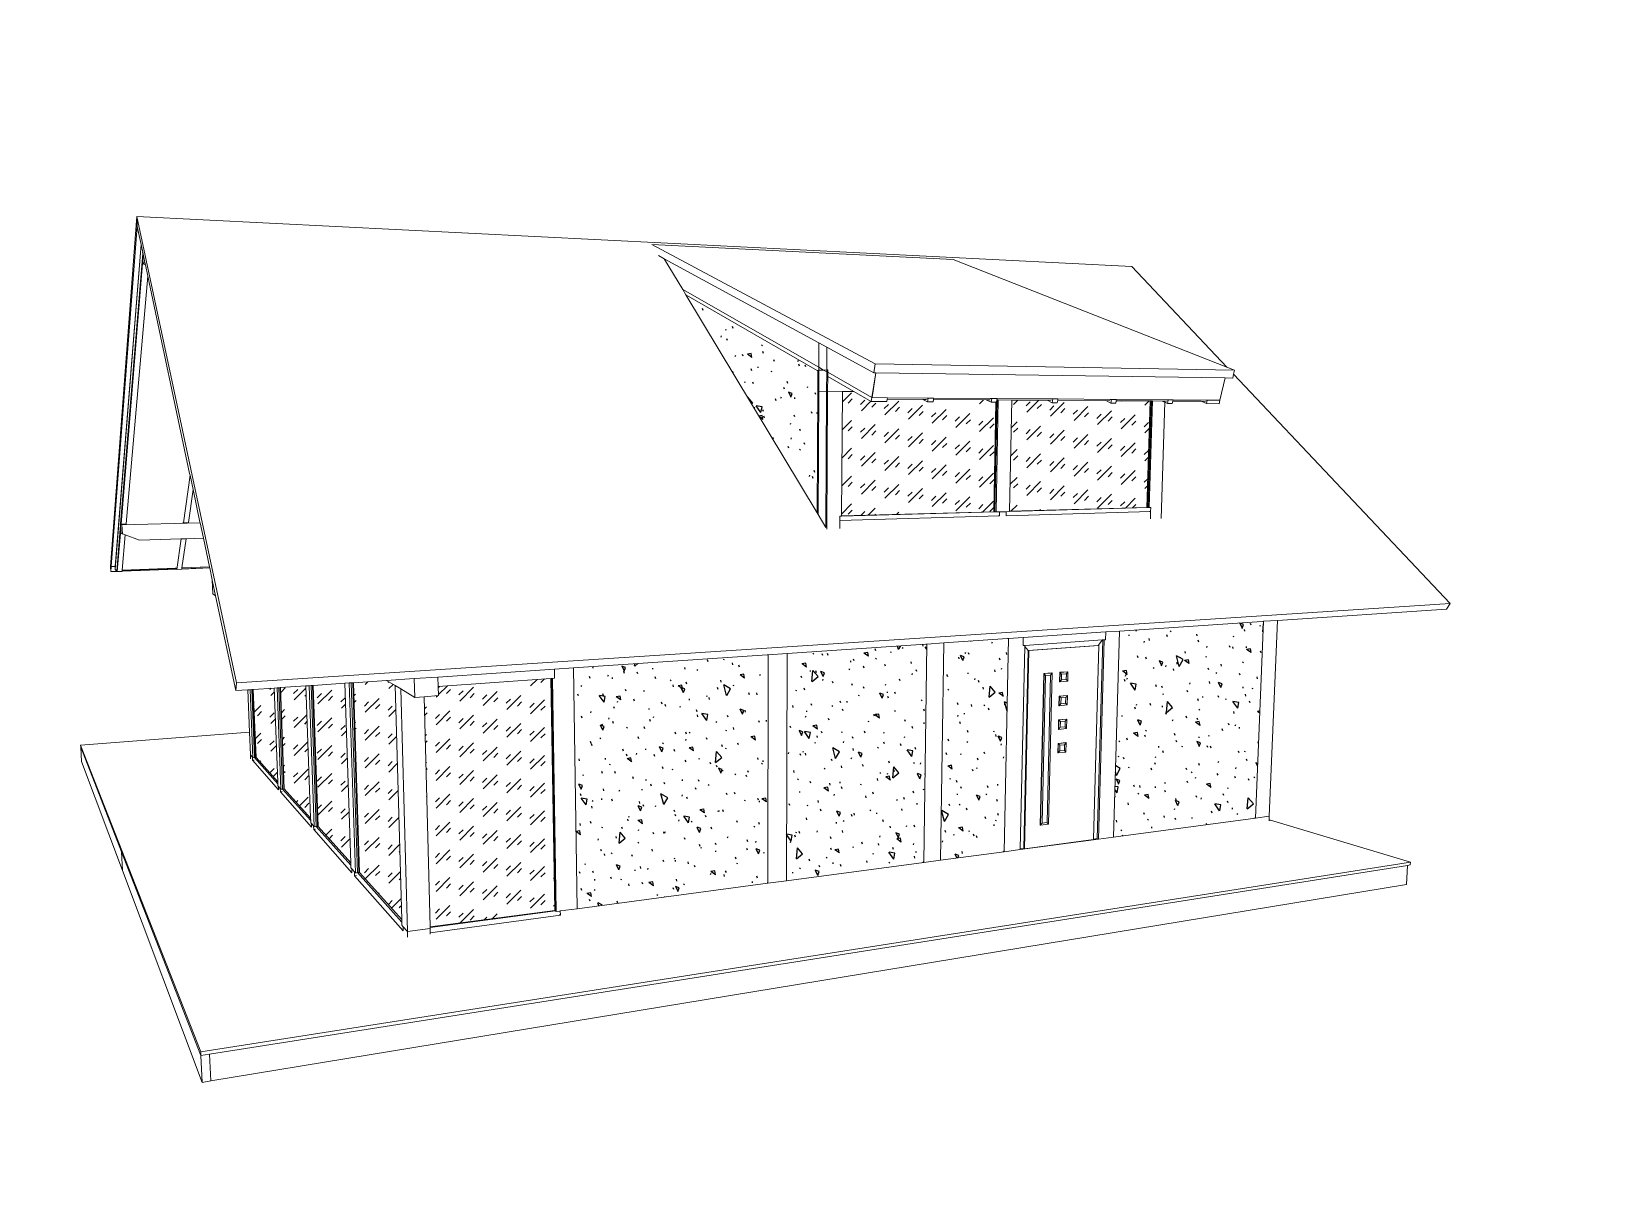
# Model space of a CAD drawing. Header units: millimetres. Extents: x 0 to 5040, y 0 to 770.
# Drawn here: x 456 to 854.7, y 0 to 297 of the extents above; entities that cross this region are included whole.
import ezdxf

# ---------------------------------------------------------------- set-up
doc = ezdxf.new("R2010")
doc.units = ezdxf.units.MM
doc.linetypes.add('K5LT32768', pattern=[0])
doc.layers.add('Системный слой', color=7, linetype='Continuous')
pattern_1 = [(40, (7.66, 6.428), (-20.5692, 24.5134), [2, -30]), (130, (9.193, 7.713), (-24.5134, -20.5692), [2, -30]), (85, (7.66, 6.428), (-20.5688, 24.513), [2.828, -42.426]), (60, (9.193, 7.713), (-27.7128, 16), [2, -30]), (150, (10.192, 9.445), (-16, -27.7128), [2, -30]), (105, (9.193, 7.713), (-27.7123, 15.9997), [2.828, -42.426]), (80, (16.853, 14.141), (-26.0974, 4.6017), [1.5, -25]), (170, (17.114, 15.618), (-4.6017, -26.0974), [1.5, -25]), (125, (16.853, 14.141), (-26.09695, 4.6016), [2.121, -35.355]), (100, (-18.796, -15.771), (-15.75692, -2.77837), [1, -15]), (190, (-18.97, -14.787), (2.77837, -15.75692), [1, -15]), (145, (-18.796, -15.771), (-15.75733, -2.77844), [1.414, -21.213]), (70, (1.233, 14.088), (-15.03508, 5.47232), [1, -15]), (160, (1.575, 15.028), (-5.47232, -15.03508), [1, -15]), (115, (1.233, 14.088), (-15.03547, 5.47246), [1.414, -21.213]), (85, (0, 0), (-9.35186, 7.84492), [0.3, -10]), (65, (0, 0), (-2.418448, 6.64463), [0.3, -10]), (105, (0, 0), (-6.193075, 7.658056), [0.5, -12]), (110, (0, 0), (-7.94593, 1.36463), [0.5, -7])]

# ---------------------------------------------------------------- blocks, each defined once
blk = doc.blocks.new('U57')
at = {"layer": 'Системный слой', "color": 7, "linetype": 'K5LT32768', "lineweight": 18}
for p, q in [((482.83, 249.89), (476.12, 160.84)), ((476.36, 160.85), (482.95, 247.35)), ((482.83, 249.89), (482.95, 247.35)), ((735.93, 237.16), (482.83, 249.89)), ((508.17, 131.21), (482.83, 249.89)), ((482.95, 247.35), (483.92, 242.78)), ((483.92, 242.77), (477.31, 160.08)), ((477.37, 160.88), (483.92, 242.78)), ((478.72, 171.68), (484.34, 240.46)), ((483.92, 242.78), (483.92, 242.77)), ((483.92, 242.77), (484.35, 240.77)), ((484.33, 240.75), (484.35, 240.77)), ((484.34, 240.47), (484.33, 240.75)), ((484.34, 240.47), (484.36, 240.72)), ((484.34, 240.46), (484.34, 240.47)), ((484.41, 238.91), (484.34, 240.46)), ((484.35, 240.77), (484.36, 240.72)), ((484.36, 240.72), (484.9, 238.18)), ((613.87, 242.73), (670.67, 212.37)), ((613.87, 242.73), (690.55, 238.92)), ((617.01, 239.15), (615.52, 239.96)), ((484.41, 238.91), (478.87, 171.58)), ((484.41, 238.91), (484.46, 237.82)), ((484.46, 237.82), (484.9, 238.18)), ((485.03, 237.57), (484.46, 237.82)), ((484.9, 238.18), (485.03, 237.57)), ((485.03, 237.57), (485.63, 234.72)), ((621.71, 231.33), (617.01, 239.15)), ((656.36, 217.73), (617.01, 239.15)), ((760.14, 211.56), (690.55, 238.92)), ((735.93, 237.16), (760.14, 211.56)), ((480.16, 171.67), (485.63, 234.72)), ((485.63, 234.72), (496.29, 184.49)), ((622.53, 229.96), (621.71, 231.33)), ((656.33, 211.55), (621.71, 231.33)), ((655.91, 210.73), (622.53, 229.96)), ((655.89, 174.5), (622.53, 229.96)), ((656.33, 211.55), (656.36, 217.73)), ((658.38, 216.63), (656.36, 217.73)), ((658.35, 210.88), (658.38, 216.63)), ((670.33, 210.12), (658.38, 216.63)), ((656.32, 210.76), (656.33, 211.55)), ((657.57, 210.83), (656.33, 211.55)), ((670.67, 212.37), (670.33, 210.12)), ((670.67, 212.37), (762.1, 210.79)), ((762.1, 210.79), (760.14, 211.56)), ((655.91, 210.73), (656.07, 210.74)), ((656.05, 205.33), (656.07, 210.74)), ((656.07, 210.74), (656.32, 210.76)), ((656.3, 205.34), (656.32, 210.76)), ((656.32, 210.76), (657.57, 210.83)), ((657.57, 210.83), (658.35, 210.88)), ((657.57, 210.83), (658.35, 210.39)), ((658.32, 205.41), (658.35, 210.39)), ((658.35, 210.88), (658.61, 210.89)), ((658.35, 210.39), (658.35, 210.88)), ((658.35, 210.39), (658.6, 210.25)), ((658.6, 209.19), (658.57, 205.42)), ((658.61, 210.89), (658.6, 210.25)), ((658.6, 210.25), (669.84, 203.82)), ((658.6, 210.25), (658.6, 209.19)), ((665.24, 205.36), (658.6, 209.19)), ((669.84, 203.82), (670.8, 210.11)), ((670.84, 210.11), (669.87, 203.8)), ((670.8, 210.11), (670.33, 210.12)), ((670.84, 210.11), (670.8, 210.11)), ((759.72, 208.81), (670.84, 210.11)), ((758.39, 203.16), (759.72, 208.81)), ((761.62, 208.78), (759.72, 208.81)), ((761.62, 208.78), (761.85, 209.74)), ((761.85, 209.74), (762.1, 210.79)), ((761.85, 209.74), (816.98, 151.44)), ((656.05, 205.33), (655.89, 174.5)), ((656.3, 205.34), (656.05, 205.33)), ((656.13, 174.09), (656.3, 205.34)), ((658.32, 205.41), (656.3, 205.34)), ((658.12, 170.79), (658.32, 205.41)), ((658.57, 205.42), (658.32, 205.41)), ((658.37, 170.38), (658.57, 205.42)), ((658.57, 205.42), (662.37, 205.39)), ((662.37, 205.37), (662.15, 173.69)), ((665.24, 205.36), (662.37, 205.39)), ((662.37, 205.39), (662.37, 205.38)), ((665.26, 205.35), (662.37, 205.38)), ((662.37, 205.38), (662.37, 205.37)), ((665.28, 205.34), (662.37, 205.37)), ((665.27, 205.34), (662.37, 205.37)), ((662.37, 205.37), (662.37, 205.37)), ((665.26, 205.35), (665.24, 205.36)), ((665.27, 205.34), (665.26, 205.35)), ((665.28, 205.34), (665.27, 205.34)), ((669.68, 202.8), (665.28, 205.34)), ((669.68, 202.8), (669.84, 203.82)), ((669.87, 203.8), (669.84, 203.82)), ((673.77, 203.77), (669.87, 203.8)), ((673.71, 203.41), (673.61, 202.78)), ((673.77, 203.77), (673.71, 203.41)), ((682.82, 203.35), (673.71, 203.41)), ((683.82, 203.7), (673.77, 203.77)), ((684, 202.71), (682.82, 203.35)), ((683.76, 203.35), (682.82, 203.35)), ((684.16, 203.7), (683.82, 203.7)), ((684, 202.71), (684.16, 203.7)), ((685.59, 203.69), (684.16, 203.7)), ((685.59, 203.69), (685.53, 203.33)), ((699.96, 203.59), (685.59, 203.69)), ((700.31, 203.58), (699.96, 203.59)), ((700.14, 202.62), (700.31, 203.58)), ((701.69, 203.57), (700.31, 203.58)), ((701.69, 203.57), (701.63, 203.22)), ((715.48, 203.47), (701.69, 203.57)), ((715.85, 203.47), (715.48, 203.47)), ((715.67, 202.52), (715.85, 203.47)), ((717.18, 203.46), (715.85, 203.47)), ((717.18, 203.46), (717.11, 203.12)), ((730.44, 203.36), (717.18, 203.46)), ((730.82, 203.36), (730.44, 203.36)), ((730.62, 202.43), (730.82, 203.36)), ((732.09, 203.35), (730.82, 203.36)), ((732.09, 203.35), (732.02, 203.02)), ((744.84, 203.26), (732.09, 203.35)), ((673.61, 202.78), (669.68, 202.8)), ((685.43, 202.71), (684, 202.71)), ((685.53, 203.33), (685.43, 202.71)), ((698.92, 203.24), (685.53, 203.33)), ((700.14, 202.62), (698.92, 203.24)), ((699.89, 203.24), (698.92, 203.24)), ((701.39, 202.61), (700.14, 202.62)), ((700.86, 174.77), (701.39, 202.61)), ((701.46, 202.61), (700.93, 174.76)), ((701.15, 174.74), (701.69, 203.22)), ((701.46, 202.61), (701.39, 202.61)), ((701.44, 174.72), (701.98, 203.22)), ((701.51, 202.61), (701.46, 202.61)), ((701.63, 203.22), (701.51, 202.61)), ((701.69, 203.22), (701.63, 203.22)), ((701.98, 203.22), (701.69, 203.22)), ((705.4, 203.2), (701.98, 203.22)), ((704.83, 174.88), (705.4, 203.2)), ((714.4, 203.14), (705.4, 203.2)), ((715.67, 202.52), (714.4, 203.14)), ((715.42, 203.13), (714.4, 203.14)), ((716.99, 202.51), (715.67, 202.52)), ((717.11, 203.12), (716.99, 202.51)), ((729.32, 203.04), (717.11, 203.12)), ((730.62, 202.43), (729.32, 203.04)), ((730.37, 203.03), (729.32, 203.04)), ((731.9, 202.42), (730.62, 202.43)), ((732.02, 203.02), (731.9, 202.42)), ((740.61, 202.96), (732.02, 203.02)), ((739.77, 175.85), (740.61, 202.96)), ((740.69, 202.96), (739.85, 175.85)), ((740.08, 175.83), (740.93, 202.96)), ((740.4, 175.81), (741.24, 202.95)), ((740.69, 202.96), (740.61, 202.96)), ((740.93, 202.96), (740.69, 202.96)), ((741.24, 202.95), (740.93, 202.96)), ((743.69, 202.94), (741.24, 202.95)), ((744.34, 202.65), (743.39, 173.06)), ((744.34, 202.65), (743.69, 202.94)), ((744.77, 202.93), (743.69, 202.94)), ((745.03, 202.34), (744.34, 202.65)), ((745.24, 203.26), (744.84, 203.26)), ((745.03, 202.34), (745.24, 203.26)), ((746.26, 202.34), (745.03, 202.34)), ((746.47, 203.25), (745.24, 203.26)), ((746.39, 202.92), (746.26, 202.34)), ((746.47, 203.25), (746.39, 202.92)), ((753.58, 202.87), (746.39, 202.92)), ((754.76, 203.19), (746.47, 203.25)), ((754.95, 202.28), (753.58, 202.87)), ((754.68, 202.86), (753.58, 202.87)), ((755.16, 203.18), (754.76, 203.19)), ((754.95, 202.28), (755.16, 203.18)), ((758.14, 202.26), (754.95, 202.28)), ((758.35, 203.16), (755.16, 203.18)), ((758.35, 203.16), (758.14, 202.26)), ((758.39, 203.16), (758.35, 203.16)), ((496.38, 184.09), (494.71, 171.98)), ((496.29, 184.49), (496.38, 184.09)), ((496.38, 184.09), (497.15, 180.44)), ((495.96, 172.07), (497.15, 180.44)), ((497.15, 180.44), (498.91, 172.14)), ((704.83, 174.88), (739.77, 175.85)), ((704.83, 174.85), (740.08, 175.83)), ((739.85, 175.85), (739.77, 175.85)), ((740.08, 175.83), (739.85, 175.85)), ((740.4, 175.81), (740.08, 175.83)), ((740.47, 175.81), (740.4, 175.81)), ((740.78, 175.82), (740.47, 175.81)), ((740.75, 174.85), (740.78, 175.82)), ((477.74, 159.68), (478.7, 171.47)), ((478.72, 171.68), (478.69, 171.69)), ((478.69, 171.69), (478.7, 171.47)), ((478.7, 171.47), (478.72, 171.68)), ((478.7, 171.47), (478.76, 170.25)), ((478.7, 171.47), (478.7, 171.47)), ((478.87, 171.58), (478.72, 171.68)), ((478.87, 171.58), (480.16, 171.62)), ((479.06, 171.47), (478.87, 171.58)), ((498.95, 171.97), (479.06, 171.47)), ((479.06, 171.47), (479.17, 169.15)), ((480.16, 171.62), (480.16, 171.67)), ((494.71, 171.98), (494.58, 172.03)), ((494.71, 171.98), (495.95, 172.01)), ((495.95, 172.01), (495.96, 172.07)), ((498.91, 172.14), (498.95, 171.97)), ((498.95, 171.97), (499.79, 168.03)), ((656.13, 174.09), (655.89, 174.5)), ((656.13, 174.09), (658.12, 170.79)), ((661.66, 170.48), (661.67, 172.54)), ((661.67, 172.54), (702.27, 173.72)), ((661.68, 173.61), (661.67, 172.58)), ((661.67, 172.58), (661.67, 172.54)), ((662.15, 173.62), (661.68, 173.61)), ((662.15, 173.69), (700.86, 174.77)), ((662.15, 173.66), (701.15, 174.74)), ((662.15, 173.69), (662.15, 173.66)), ((662.15, 173.66), (662.15, 173.62)), ((700.93, 174.76), (700.86, 174.77)), ((701.15, 174.74), (700.93, 174.76)), ((701.15, 174.74), (701.44, 174.72)), ((701.44, 174.72), (702, 174.73)), ((702.27, 173.72), (701.98, 173.75)), ((702, 174.73), (702.29, 174.74)), ((702.27, 173.72), (702.29, 174.74)), ((703.98, 174.79), (702.29, 174.74)), ((703.96, 173.77), (740.75, 174.85)), ((703.96, 173.81), (703.98, 174.79)), ((703.96, 173.77), (703.96, 173.81)), ((703.98, 174.79), (704.83, 174.81)), ((704.83, 174.85), (704.83, 174.88)), ((704.83, 174.81), (704.83, 174.85)), ((740.75, 174.85), (740.44, 174.87)), ((740.69, 172.97), (740.75, 174.85)), ((478.76, 170.25), (477.88, 159.55)), ((478.76, 170.25), (478.81, 169.39)), ((478.81, 169.39), (479.17, 169.15)), ((479.14, 159.92), (479.92, 168.87)), ((479.17, 169.15), (479.92, 168.87)), ((479.92, 168.87), (483.54, 167.56)), ((483.54, 167.56), (494.01, 167.86)), ((494.14, 167.87), (493.07, 160.1)), ((494.01, 167.86), (494.14, 167.87)), ((494.14, 167.87), (495.37, 167.9)), ((494.31, 160.47), (495.37, 167.9)), ((495.37, 167.9), (499.79, 168.03)), ((499.79, 168.03), (501.34, 160.72)), ((476.12, 160.84), (476.26, 159.54)), ((476.26, 159.54), (476.36, 160.85)), ((477.83, 159.6), (476.26, 159.54)), ((476.36, 160.85), (477.37, 160.88)), ((477.31, 160.08), (477.37, 160.88)), ((477.31, 160.08), (477.74, 159.68)), ((477.31, 160.08), (477.31, 160.08)), ((477.31, 160.08), (477.31, 160.07)), ((477.31, 160.07), (477.74, 159.67)), ((477.74, 159.67), (477.74, 159.68)), ((477.75, 159.67), (477.74, 159.68)), ((477.75, 159.67), (477.74, 159.67)), ((477.83, 159.6), (477.75, 159.67)), ((477.88, 159.55), (477.83, 159.6)), ((477.88, 159.55), (479.12, 159.6)), ((493, 160.15), (479.12, 159.64)), ((479.12, 159.64), (479.13, 159.72)), ((479.12, 159.6), (479.12, 159.64)), ((492.89, 160.22), (479.13, 159.72)), ((479.13, 159.72), (479.14, 159.92)), ((492.61, 160.4), (479.14, 159.92)), ((492.98, 160.42), (492.61, 160.4)), ((492.89, 160.22), (492.61, 160.4)), ((493, 160.15), (492.89, 160.22)), ((493.07, 160.1), (493, 160.15)), ((493.07, 160.1), (494.26, 160.15)), ((494.26, 160.15), (494.27, 160.2)), ((501.39, 160.46), (494.27, 160.2)), ((494.27, 160.2), (494.28, 160.28)), ((501.38, 160.53), (494.28, 160.28)), ((494.28, 160.28), (494.31, 160.47)), ((501.34, 160.72), (494.31, 160.47)), ((501.34, 160.72), (501.38, 160.53)), ((501.38, 160.53), (501.39, 160.46)), ((501.39, 160.46), (502.04, 157.43)), ((502, 157.43), (502.04, 157.43)), ((502.15, 153.88), (502, 157.43)), ((502.04, 157.4), (502, 157.43)), ((502.04, 157.43), (502.04, 157.4)), ((502.04, 157.4), (502.9, 153.38)), ((502.15, 153.88), (502.9, 153.38)), ((502.9, 153.38), (508.02, 129.25)), ((816.98, 151.44), (508.17, 131.21)), ((773, 147.12), (815.99, 150.02)), ((816.98, 151.44), (815.99, 150.02)), ((708.34, 142.76), (729.34, 144.18)), ((729.28, 142.21), (729.34, 144.18)), ((729.34, 144.18), (732.86, 144.42)), ((731.33, 92), (732.86, 144.42)), ((732.86, 144.42), (769.14, 146.86)), ((767.44, 96.83), (769.47, 146.89)), ((769.14, 146.86), (769.47, 146.89)), ((769.47, 146.89), (773, 147.12)), ((773, 147.12), (770.93, 97.29)), ((648.27, 138.71), (683.52, 141.09)), ((683.79, 141.11), (683.03, 85.55)), ((683.52, 141.09), (683.79, 141.11)), ((683.79, 141.11), (688.17, 141.4)), ((687.33, 86.12), (688.17, 141.4)), ((688.17, 141.4), (704.31, 142.49)), ((704.6, 142.51), (703.49, 88.28)), ((704.31, 142.49), (704.6, 142.51)), ((704.6, 142.51), (708.34, 142.76)), ((707.59, 89), (708.71, 140.48)), ((708.3, 140.75), (708.34, 142.76)), ((708.71, 140.78), (708.3, 140.75)), ((728.48, 142.16), (708.71, 140.78)), ((708.71, 140.48), (708.71, 140.78)), ((708.71, 140.48), (709.56, 139.5)), ((727.37, 140.77), (709.56, 139.5)), ((709.78, 139.45), (727.6, 140.73)), ((727.6, 140.73), (726.24, 91.49)), ((727.15, 91.61), (728.55, 142.16)), ((727.18, 91.59), (728.58, 142.17)), ((728.48, 142.16), (727.37, 140.77)), ((727.37, 140.77), (727.6, 140.73)), ((728.89, 142.19), (727.47, 91.49)), ((728.55, 142.16), (728.48, 142.16)), ((728.58, 142.17), (728.55, 142.16)), ((728.89, 142.19), (728.58, 142.17)), ((729.28, 142.21), (728.89, 142.19)), ((593.95, 135.05), (643.22, 138.37)), ((643.22, 138.37), (643.46, 138.39)), ((643.46, 138.39), (643.39, 80.25)), ((643.46, 138.39), (648.27, 138.71)), ((648.11, 80.88), (648.27, 138.71)), ((709.56, 139.5), (708.46, 89.11)), ((708.67, 89.03), (709.78, 139.45)), ((709.56, 139.5), (709.78, 139.45)), ((537.94, 131.27), (546.36, 131.84)), ((546.36, 131.84), (553.41, 132.31)), ((548.55, 130.53), (546.36, 131.84)), ((553.41, 132.31), (559.45, 132.72)), ((553.54, 127.55), (553.41, 132.31)), ((559.45, 132.72), (589.08, 134.72)), ((559.45, 132.72), (559.51, 130.35)), ((588.2, 132.35), (559.51, 130.35)), ((589.15, 73.35), (588.2, 132.35)), ((588.25, 132.35), (588.2, 132.35)), ((588.39, 132.36), (588.25, 132.35)), ((588.25, 132.35), (589.19, 73.31)), ((588.57, 132.38), (588.39, 132.36)), ((589.33, 73.2), (588.39, 132.36)), ((588.57, 132.38), (589.11, 132.41)), ((589.51, 73.05), (588.57, 132.38)), ((589.08, 134.72), (593.95, 135.05)), ((589.11, 132.41), (589.08, 134.72)), ((593.95, 135.05), (594.83, 73.76)), ((713.57, 133.6), (712.68, 95.04)), ((712.75, 95.01), (713.65, 133.58)), ((713.17, 95.54), (714.04, 133.13)), ((715.61, 133.76), (713.57, 133.6)), ((713.65, 133.58), (713.57, 133.6)), ((713.65, 133.58), (715.68, 133.74)), ((714.04, 133.13), (713.65, 133.58)), ((714.04, 133.13), (715.26, 133.23)), ((715.28, 133.22), (714.39, 95.68)), ((715.68, 133.74), (714.76, 95.27)), ((715.26, 133.23), (715.68, 133.74)), ((715.28, 133.22), (715.26, 133.23)), ((715.68, 133.74), (715.61, 133.76)), ((717.63, 133.92), (717.57, 131.5)), ((719.64, 134.08), (717.63, 133.92)), ((717.7, 133.91), (717.63, 133.92)), ((717.64, 131.48), (717.7, 133.91)), ((718.06, 132), (717.64, 131.48)), ((719.66, 131.64), (717.64, 131.48)), ((717.7, 133.91), (719.72, 134.06)), ((718.09, 133.45), (717.7, 133.91)), ((718.06, 132), (718.09, 133.45)), ((718.07, 131.99), (718.06, 132)), ((719.27, 132.09), (718.07, 131.99)), ((718.09, 133.45), (719.3, 133.55)), ((719.27, 132.09), (719.66, 131.64)), ((719.28, 132.09), (719.27, 132.09)), ((719.32, 133.54), (719.28, 132.09)), ((719.3, 133.55), (719.72, 134.06)), ((719.32, 133.54), (719.3, 133.55)), ((719.72, 134.06), (719.64, 134.08)), ((719.72, 134.06), (719.66, 131.64)), ((508.02, 129.25), (508.17, 131.21)), ((508.02, 129.25), (511.09, 129.46)), ((511.09, 129.46), (511.68, 129.5)), ((511.09, 129.46), (511.52, 118.7)), ((511.68, 129.5), (512.08, 129.53)), ((511.68, 129.5), (512.37, 112.18)), ((512.08, 129.53), (512.38, 129.55)), ((512.08, 129.53), (512.77, 112.22)), ((513.07, 112.24), (512.38, 129.55)), ((512.38, 129.55), (512.48, 129.55)), ((512.48, 129.55), (517.81, 129.91)), ((512.48, 129.55), (513.17, 112.25)), ((517.81, 129.91), (518.52, 129.96)), ((518.71, 106.09), (517.81, 129.91)), ((518.52, 129.96), (518.95, 129.99)), ((518.52, 129.96), (519.49, 104.18)), ((518.95, 129.99), (519.28, 130.01)), ((518.95, 129.99), (519.93, 104.22)), ((519.28, 130.01), (519.39, 130.02)), ((520.25, 104.25), (519.28, 130.01)), ((519.39, 130.02), (525.86, 130.46)), ((519.39, 130.02), (520.36, 104.26)), ((525.86, 130.46), (526.73, 130.51)), ((527.06, 96.82), (525.86, 130.46)), ((526.73, 130.51), (527.21, 130.55)), ((526.73, 130.51), (528, 94.63)), ((527.21, 130.55), (527.56, 130.57)), ((527.21, 130.55), (528.47, 94.68)), ((527.56, 130.57), (527.68, 130.58)), ((528.82, 94.72), (527.56, 130.57)), ((527.68, 130.58), (535.8, 131.13)), ((527.68, 130.58), (528.94, 94.73)), ((535.8, 131.13), (536.88, 131.2)), ((537.28, 85.46), (535.8, 131.13)), ((536.88, 131.2), (537.41, 131.23)), ((536.88, 131.2), (538.44, 82.9)), ((537.41, 131.23), (537.81, 131.26)), ((537.41, 131.23), (538.95, 82.96)), ((537.81, 131.26), (537.94, 131.27)), ((539.34, 83.01), (537.81, 131.26)), ((537.94, 131.27), (539.47, 83.02)), ((549.97, 129.68), (548.55, 130.53)), ((550.24, 71.06), (548.55, 130.53)), ((551.7, 68), (549.97, 129.68)), ((553.54, 127.55), (549.97, 129.68)), ((555.91, 127.72), (553.54, 127.55)), ((559.57, 127.98), (555.91, 127.72)), ((555.91, 127.72), (557.44, 69.12)), ((559.51, 130.35), (559.57, 127.98)), ((717.48, 127.86), (717.42, 125.45)), ((719.49, 128.04), (717.48, 127.86)), ((717.55, 127.85), (717.48, 127.86)), ((717.5, 125.43), (717.55, 127.85)), ((717.55, 127.85), (719.56, 128.02)), ((717.95, 127.4), (717.55, 127.85)), ((717.64, 131.48), (717.57, 131.5)), ((719.15, 127.5), (719.56, 128.02)), ((719.56, 128.02), (719.49, 128.04)), ((719.56, 128.02), (719.5, 125.61)), ((717.5, 125.43), (717.42, 125.45)), ((717.91, 125.95), (717.5, 125.43)), ((719.5, 125.61), (717.5, 125.43)), ((717.91, 125.95), (717.95, 127.4)), ((717.92, 125.94), (717.91, 125.95)), ((719.12, 126.05), (717.92, 125.94)), ((717.95, 127.4), (719.15, 127.5)), ((719.12, 126.05), (719.5, 125.61)), ((719.13, 126.05), (719.12, 126.05)), ((719.17, 127.5), (719.13, 126.05)), ((719.17, 127.5), (719.15, 127.5)), ((717.33, 121.83), (717.28, 119.42)), ((719.34, 122.02), (717.33, 121.83)), ((717.41, 121.81), (717.33, 121.83)), ((717.35, 119.4), (717.41, 121.81)), ((717.76, 119.92), (717.35, 119.4)), ((717.41, 121.81), (719.41, 122)), ((717.8, 121.37), (717.41, 121.81)), ((717.76, 119.92), (717.8, 121.37)), ((717.78, 119.92), (717.76, 119.92)), ((718.97, 120.03), (717.78, 119.92)), ((717.8, 121.37), (719, 121.48)), ((718.97, 120.03), (719.35, 119.6)), ((718.98, 120.03), (718.97, 120.03)), ((719.02, 121.48), (718.98, 120.03)), ((719, 121.48), (719.41, 122)), ((719.02, 121.48), (719, 121.48)), ((719.41, 122), (719.34, 122.02)), ((719.41, 122), (719.35, 119.6)), ((511.52, 118.7), (468.55, 115.35)), ((511.52, 118.7), (511.75, 112.88)), ((717.19, 115.82), (717.13, 113.42)), ((719.19, 116.02), (717.19, 115.82)), ((717.26, 115.8), (717.19, 115.82)), ((717.2, 113.4), (717.26, 115.8)), ((717.26, 115.8), (719.26, 116)), ((717.65, 115.36), (717.26, 115.8)), ((717.35, 119.4), (717.28, 119.42)), ((719.35, 119.6), (717.35, 119.4)), ((718.85, 115.48), (719.26, 116)), ((719.26, 116), (719.19, 116.02)), ((719.26, 116), (719.2, 113.61)), ((468.55, 115.35), (499.1, 37.36)), ((468.58, 114.84), (468.55, 115.35)), ((468.77, 111.25), (468.58, 114.84)), ((468.58, 114.84), (478.95, 88.23)), ((511.75, 112.88), (512.25, 112.32)), ((511.75, 112.88), (511.79, 111.9)), ((512.28, 111.57), (512.25, 112.32)), ((512.25, 112.32), (512.37, 112.18)), ((512.37, 112.18), (512.65, 112.21)), ((512.65, 112.21), (512.77, 112.22)), ((513.07, 112.24), (512.77, 112.22)), ((512.77, 112.22), (518.74, 105.55)), ((513.17, 112.25), (513.07, 112.24)), ((513.17, 112.25), (518.71, 106.09)), ((717.2, 113.4), (717.13, 113.42)), ((717.61, 113.92), (717.2, 113.4)), ((719.2, 113.61), (717.2, 113.4)), ((717.61, 113.92), (717.65, 115.36)), ((717.63, 113.91), (717.61, 113.92)), ((718.82, 114.04), (717.63, 113.91)), ((717.65, 115.36), (718.85, 115.48)), ((718.82, 114.04), (719.2, 113.61)), ((718.83, 114.04), (718.82, 114.04)), ((718.87, 115.48), (718.83, 114.04)), ((718.87, 115.48), (718.85, 115.48)), ((479.19, 83.52), (468.77, 111.25)), ((512.67, 111.6), (512.28, 111.57)), ((512.28, 111.57), (518.93, 104.03)), ((518.74, 105.55), (518.71, 106.09)), ((518.76, 105.01), (518.74, 105.55)), ((518.9, 104.85), (518.76, 105.01)), ((518.9, 104.85), (519.35, 104.35)), ((518.9, 104.85), (518.91, 104.57)), ((518.91, 104.57), (518.93, 104.03)), ((519.35, 104.35), (519.38, 103.53)), ((519.49, 104.18), (519.35, 104.35)), ((519.78, 104.21), (519.49, 104.18)), ((519.93, 104.22), (519.78, 104.21)), ((520.25, 104.25), (519.93, 104.22)), ((519.93, 104.22), (527.08, 96.23)), ((520.36, 104.26), (520.25, 104.25)), ((520.36, 104.26), (527.06, 96.82)), ((519.81, 103.57), (519.38, 103.53)), ((519.38, 103.53), (527.31, 94.54)), ((527.08, 96.23), (527.06, 96.82)), ((527.1, 95.64), (527.08, 96.23)), ((731.33, 92), (767.44, 96.83)), ((767.44, 96.83), (767.13, 96.93)), ((770.93, 97.29), (767.44, 96.83)), ((770.89, 96.29), (770.88, 96.15)), ((770.93, 97.29), (770.89, 96.29)), ((771.25, 96.34), (770.89, 96.29)), ((806.82, 85.58), (771.25, 96.34)), ((527.28, 95.44), (527.1, 95.64)), ((527.28, 95.44), (527.82, 94.83)), ((527.29, 95.14), (527.28, 95.44)), ((527.31, 94.54), (527.29, 95.14)), ((527.85, 93.93), (527.82, 94.83)), ((528, 94.63), (527.82, 94.83)), ((528.32, 93.98), (527.85, 93.93)), ((527.85, 93.93), (537.58, 82.91)), ((528.29, 94.66), (528, 94.63)), ((528.47, 94.68), (528.29, 94.66)), ((528.82, 94.72), (528.47, 94.68)), ((528.47, 94.68), (537.3, 84.81)), ((528.94, 94.73), (528.82, 94.72)), ((528.94, 94.73), (537.28, 85.46)), ((712.75, 95.01), (712.68, 95.04)), ((713.17, 95.54), (712.75, 95.01)), ((714.76, 95.27), (712.75, 95.01)), ((713.18, 95.53), (713.17, 95.54)), ((714.38, 95.68), (713.18, 95.53)), ((714.38, 95.68), (714.76, 95.27)), ((714.39, 95.68), (714.38, 95.68)), ((727.47, 91.49), (731.33, 92)), ((478.95, 88.23), (479.19, 83.52)), ((478.95, 88.23), (499.15, 36.4)), ((687.33, 86.12), (703.49, 88.28)), ((703.21, 88.4), (703.49, 88.28)), ((703.49, 88.28), (707.59, 88.83)), ((707.59, 88.83), (727.47, 91.49)), ((707.59, 89), (708.46, 89.11)), ((707.59, 88.98), (708.49, 89.1)), ((707.59, 88.98), (707.59, 89)), ((707.59, 88.83), (707.59, 88.98)), ((708.49, 89.1), (708.46, 89.11)), ((708.67, 89.03), (708.49, 89.1)), ((726.24, 91.37), (708.67, 89.03)), ((727.15, 91.61), (726.24, 91.49)), ((726.24, 91.47), (727.18, 91.59)), ((726.24, 91.49), (726.24, 91.47)), ((726.24, 91.47), (726.24, 91.37)), ((727.18, 91.59), (727.15, 91.61)), ((727.18, 91.59), (727.47, 91.49)), ((499.1, 37.36), (806.82, 85.58)), ((806.05, 84.79), (501.38, 36.75)), ((537.3, 84.81), (537.28, 85.46)), ((537.32, 84.15), (537.3, 84.81)), ((537.54, 83.9), (537.32, 84.15)), ((537.54, 83.9), (538.21, 83.15)), ((537.54, 83.9), (537.56, 83.57)), ((648.11, 80.88), (683.03, 85.55)), ((683.03, 85.55), (682.76, 85.67)), ((683.03, 85.55), (687.33, 86.12)), ((805.8, 79.93), (806.05, 84.79)), ((806.78, 84.9), (806.05, 84.79)), ((806.78, 84.9), (806.82, 85.58)), ((499.46, 29.58), (479.19, 83.52)), ((501.68, 29.95), (805.8, 79.93)), ((537.56, 83.57), (537.58, 82.91)), ((538.21, 83.15), (538.24, 82.15)), ((538.44, 82.9), (538.21, 83.15)), ((538.76, 82.21), (538.24, 82.15)), ((538.24, 82.15), (550.6, 68.16)), ((538.74, 82.94), (538.44, 82.9)), ((538.95, 82.96), (538.74, 82.94)), ((539.34, 83.01), (538.95, 82.96)), ((538.95, 82.96), (550.26, 70.33)), ((539.47, 83.02), (539.34, 83.01)), ((539.47, 83.02), (550.24, 71.06)), ((594.83, 73.76), (643.39, 80.25)), ((643.16, 80.38), (643.39, 80.25)), ((643.39, 80.25), (648.11, 80.88)), ((557.44, 69.12), (589.15, 73.35)), ((557.45, 68.95), (589.33, 73.2)), ((557.48, 67.64), (590.6, 72.11)), ((589.19, 73.31), (589.15, 73.35)), ((589.33, 73.2), (589.19, 73.31)), ((589.33, 73.2), (589.51, 73.05)), ((590.4, 73.17), (589.51, 73.05)), ((590.58, 73.2), (590.4, 73.17)), ((590.6, 72.11), (590.41, 72.26)), ((590.58, 73.2), (594.83, 73.76)), ((590.6, 72.11), (590.58, 73.2)), ((550.26, 70.33), (550.24, 71.06)), ((550.28, 69.59), (550.26, 70.33)), ((550.28, 69.59), (550.56, 69.28)), ((550.56, 69.28), (551.7, 68)), ((550.57, 68.9), (550.56, 69.28)), ((550.6, 68.16), (550.57, 68.9)), ((551.7, 68), (557.45, 68.77)), ((551.7, 68), (551.74, 66.53)), ((557.44, 69.12), (557.45, 68.95)), ((557.45, 68.95), (557.45, 68.77)), ((557.48, 67.82), (557.45, 68.77)), ((557.48, 67.64), (557.48, 67.82)), ((557.49, 67.31), (557.48, 67.64)), ((499.15, 36.4), (499.1, 37.36)), ((501.38, 36.75), (499.15, 36.4)), ((499.15, 36.4), (499.46, 29.58)), ((501.38, 36.75), (501.68, 29.95)), ((499.46, 29.58), (501.68, 29.95))]:
    blk.add_line(p, q, dxfattribs=at)

msp = doc.modelspace()

# ---------------------------------------------------------------- hatches: boundary and pattern name
at = {"layer": 'Системный слой'}
h = msp.add_hatch(dxfattribs=at)
h.set_pattern_fill('', angle=40, style=0, pattern_type=0)
h.set_pattern_definition(pattern_1)
h.paths.add_polyline_path([(622.53319, 229.96277), (655.88906, 174.49766), (656.04561, 205.33483), (656.07306, 210.74294), (655.91389, 210.73344)])
h = msp.add_hatch(dxfattribs=at)
h.set_pattern_fill('', angle=45, style=0, pattern_type=0)
h.set_pattern_definition([(45, (0, 0), (4e-16, 7.071068), [5, -3.5]), (45, (2.6517, 0.884), (4e-16, 7.071068), [1.5, -7]), (45, (-0.177, 1.591), (4e-16, 7.071068), [1.5, -7])])
h.paths.add_polyline_path([(716.99258, 202.51389), (715.66975, 202.52193), (714.40158, 203.1372), (705.40347, 203.1986), (704.83143, 174.87786), (739.7701, 175.85075), (740.61004, 202.95836), (732.02359, 203.01695), (731.89886, 202.42339), (730.62462, 202.43113), (729.31532, 203.03543), (717.11136, 203.11871)])
h.paths.add_polyline_path([(682.82431, 203.35268), (673.71328, 203.41485), (673.61355, 202.77727), (669.68381, 202.80113), (665.27538, 205.34065), (662.36855, 205.36683), (662.14643, 173.68927), (700.86299, 174.76736), (701.39123, 202.60862), (700.13864, 202.61622), (698.91576, 203.24287), (685.53124, 203.33421), (685.42607, 202.70555), (683.99734, 202.71422)])
h.paths.add_polyline_path([(555.90773, 127.71771), (557.44282, 69.12481), (589.14891, 73.34962), (588.20195, 132.35111), (559.51323, 130.34527), (559.5724, 127.98295)])
h.paths.add_polyline_path([(537.93864, 131.27007), (539.4728, 83.02359), (550.2419, 71.05896), (548.5481, 130.52854), (546.35808, 131.83792)])
h.paths.add_polyline_path([(537.28209, 85.4575), (535.79925, 131.12578), (527.68263, 130.57836), (528.93805, 94.72784)])
h.paths.add_polyline_path([(519.38666, 130.01884), (520.35569, 104.26296), (527.05843, 96.81613), (525.86119, 130.45552)])
h.paths.add_polyline_path([(512.4775, 129.55286), (513.16603, 112.25077), (518.71493, 106.08588), (517.80666, 129.91228)])
h = msp.add_hatch(dxfattribs=at)
h.set_pattern_fill('', angle=40, style=0, pattern_type=0)
h.set_pattern_definition(pattern_1)
h.paths.add_polyline_path([(593.95497, 135.04806), (594.82745, 73.76265), (643.38783, 80.25128), (643.46049, 138.38694), (643.2232, 138.37093)])
h.paths.add_polyline_path([(648.26556, 138.71101), (648.10646, 80.88179), (683.02571, 85.5477), (683.79483, 141.10726), (683.52335, 141.08895)])
h.paths.add_polyline_path([(688.16983, 141.40233), (687.32915, 86.12272), (703.49311, 88.28255), (704.59552, 142.51015), (704.3081, 142.49077)])
h.paths.add_polyline_path([(732.85943, 144.4164), (731.33243, 92.00244), (767.44491, 96.82779), (769.47343, 146.88581), (769.14371, 146.86357)])

# ---------------------------------------------------------------- block references
msp.add_blockref('U57', (0, 0), dxfattribs=at)

doc.saveas('drawing.dxf')
